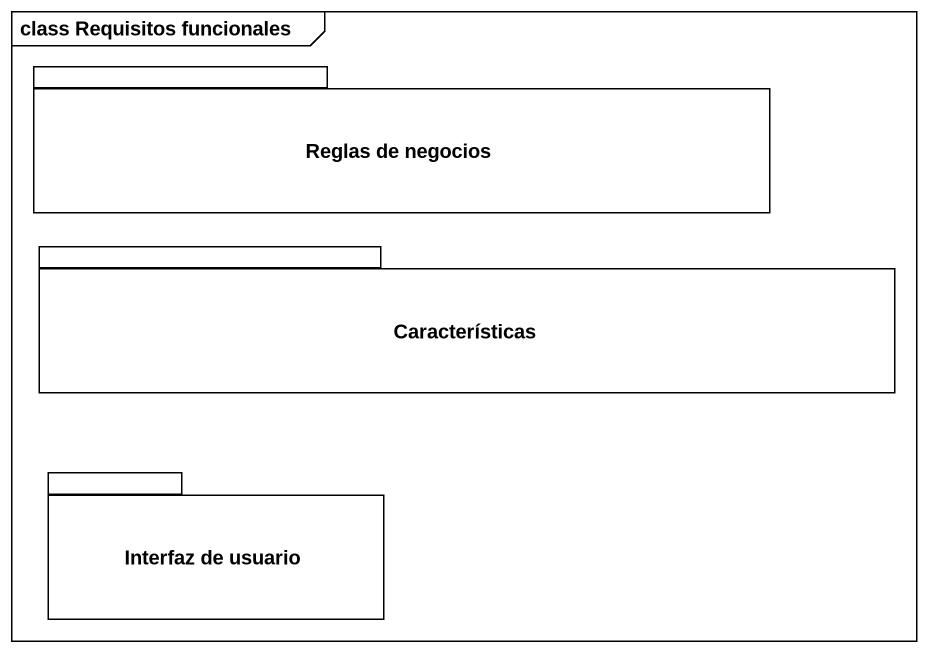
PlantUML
@startuml
mainframe class Requisitos funcionales
package "Reglas de negocios" as Reglas_de_negocios {
}
package Características {
}
package "Interfaz de usuario" as Interfaz_de_usuario {
}
@enduml
